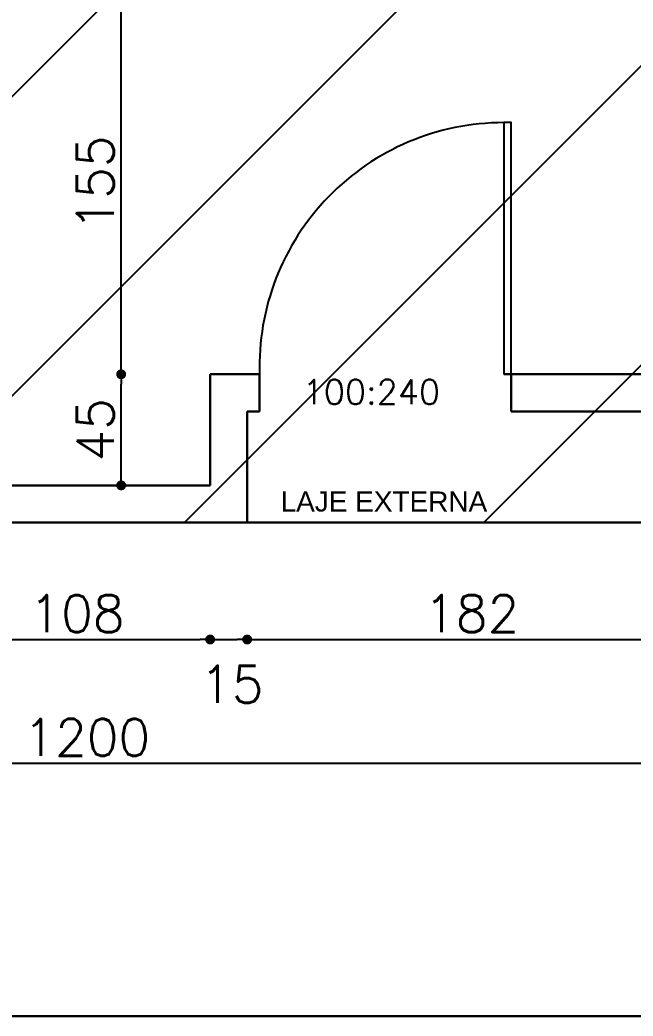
# Model space of a CAD drawing. Header units: millimetres. Extents: x 3314 to 3538, y 1235 to 1314.
# Drawn here: x 3363.787 to 3366.272, y 1278.429 to 1282.465 of the extents above; entities that cross this region are included whole.
import ezdxf

# ---------------------------------------------------------------- set-up
doc = ezdxf.new("R2010")
doc.units = ezdxf.units.MM
for name, color, linetype in [('02', 2, 'Continuous'), ('04', 4, 'Continuous'), ('06', 6, 'Continuous'), ('08', 2, 'Continuous'), ('ESQUADRIAS', 3, 'Continuous'), ('Layer1', 3, 'Continuous'), ('US_dimension', 7, 'Continuous'), ('US_drawings_existing', 7, 'Continuous')]:
    doc.layers.add(name, color=color, linetype=linetype)
doc.layers.add('ALVENARIA', color=7, linetype='Continuous', lineweight=30)
doc.styles.add('ROMANS', font='romans.shx')
doc.styles.add('STYLE1', font='Romans.shx')
doc.dimstyles.new('1-100', dxfattribs={"dimtxt": 0.15, "dimasz": 0.04, "dimexe": 0.05, "dimexo": 0.1, "dimgap": 0.03, "dimtad": 1, "dimdec": 0, "dimlfac": 100, "dimzin": 5, "dimdsep": 46, "dimtxsty": 'ROMANS', "dimblk": 'DOT', "dimcen": 0, "dimse1": 1, "dimse2": 1, "dimclrd": 1, "dimclre": 1, "dimclrt": 2, "dimadec": 0, "dimazin": 0, "dimtfac": 1, "dimtdec": 0, "dimtofl": 0, "dimtmove": 2, "dimatfit": 3, "dimfxl": 0.04, "dimtolj": 1, "dimtzin": 1, "dimarcsym": 0})

# ---------------------------------------------------------------- blocks, each defined once
blk = doc.blocks.new('_Dot')
at = {"color": 0, "linetype": 'ByBlock', "lineweight": -2}
blk.add_line((-0.5, 0), (-1, 0), dxfattribs=at)
at = {"color": 0, "linetype": 'ByBlock', "const_width": 0.5}
blk.add_lwpolyline([(-0.25, 0, 1), (0.25, 0, 1)], format="xyb", close=True, dxfattribs=at)
blk = doc.blocks.new('*D141')
at = {"layer": 'ALVENARIA', "color": 1, "lineweight": -2, "transparency": 16777216}
blk.add_line((3370.0182, 1279.4525), (3358.0982, 1279.4525), dxfattribs=at)
at = {"layer": 'Defpoints', "color": 0, "transparency": 16777216}
for p in [(3358.0582, 1279.4525), (3358.0582, 1279.4525), (3370.0582, 1279.4525)]:
    blk.add_point(p, dxfattribs=at)
at = {"layer": 'ALVENARIA', "color": 1, "lineweight": -2, "transparency": 16777216, "xscale": 0.04, "yscale": 0.04, "zscale": 0.04, "rotation": 180}
blk.add_blockref('_Dot', (3358.0582, 1279.4525), dxfattribs=at)
at = {"layer": 'ALVENARIA', "color": 1, "lineweight": -2, "transparency": 16777216, "xscale": 0.04, "yscale": 0.04, "zscale": 0.04}
blk.add_blockref('_Dot', (3370.0582, 1279.4525), dxfattribs=at)
at = {"layer": 'ALVENARIA', "color": 2, "transparency": 16777216, "insert": (3364.0582, 1279.5575), "char_height": 0.15, "attachment_point": 5, "style": 'ROMANS'}
blk.add_mtext('\\A1;1200', dxfattribs=at)
blk = doc.blocks.new('*D248')
at = {"layer": 'ALVENARIA', "color": 1, "lineweight": -2, "transparency": 16777216}
blk.add_line((3364.5982, 1279.9544), (3364.6682, 1279.9544), dxfattribs=at)
at = {"layer": 'Defpoints', "color": 0, "transparency": 16777216}
for p in [(3364.5582, 1280.5787), (3364.7082, 1280.4287), (3364.7082, 1279.9544)]:
    blk.add_point(p, dxfattribs=at)
at = {"layer": 'ALVENARIA', "color": 1, "lineweight": -2, "transparency": 16777216, "xscale": 0.04, "yscale": 0.04, "zscale": 0.04, "rotation": 180}
blk.add_blockref('_Dot', (3364.5582, 1279.9544), dxfattribs=at)
at = {"layer": 'ALVENARIA', "color": 1, "lineweight": -2, "transparency": 16777216, "xscale": 0.04, "yscale": 0.04, "zscale": 0.04}
blk.add_blockref('_Dot', (3364.7082, 1279.9544), dxfattribs=at)
at = {"layer": 'ALVENARIA', "color": 2, "transparency": 16777216, "insert": (3364.646, 1279.773), "char_height": 0.15, "attachment_point": 5, "style": 'ROMANS'}
blk.add_mtext('\\A1;15', dxfattribs=at)
blk = doc.blocks.new('*D249')
at = {"layer": 'ALVENARIA', "color": 1, "lineweight": -2, "transparency": 16777216}
blk.add_line((3364.7482, 1279.9544), (3366.4882, 1279.9544), dxfattribs=at)
at = {"layer": 'Defpoints', "color": 0, "transparency": 16777216}
for p in [(3364.7082, 1280.4287), (3366.5282, 1280.4287), (3366.5282, 1279.9544)]:
    blk.add_point(p, dxfattribs=at)
at = {"layer": 'ALVENARIA', "color": 1, "lineweight": -2, "transparency": 16777216, "xscale": 0.04, "yscale": 0.04, "zscale": 0.04, "rotation": 180}
blk.add_blockref('_Dot', (3364.7082, 1279.9544), dxfattribs=at)
at = {"layer": 'ALVENARIA', "color": 1, "lineweight": -2, "transparency": 16777216, "xscale": 0.04, "yscale": 0.04, "zscale": 0.04}
blk.add_blockref('_Dot', (3366.5282, 1279.9544), dxfattribs=at)
at = {"layer": 'ALVENARIA', "color": 2, "transparency": 16777216, "insert": (3365.6182, 1280.0594), "char_height": 0.15, "attachment_point": 5, "style": 'ROMANS'}
blk.add_mtext('\\A1;182', dxfattribs=at)
blk = doc.blocks.new('*D247')
at = {"layer": '02', "color": 1, "lineweight": -2, "transparency": 16777216}
blk.add_line((3364.1975, 1280.6187), (3364.1975, 1280.9887), dxfattribs=at)
at = {"layer": 'Defpoints', "color": 0, "transparency": 16777216}
for p in [(3364.1975, 1281.0287), (3364.5582, 1281.0287), (3364.4082, 1280.5787)]:
    blk.add_point(p, dxfattribs=at)
at = {"layer": '02', "color": 1, "lineweight": -2, "transparency": 16777216, "xscale": 0.04, "yscale": 0.04, "zscale": 0.04}
for p, rotation in [((3364.1975, 1281.0287), 90), ((3364.1975, 1280.5787), 270)]:
    blk.add_blockref('_Dot', p, dxfattribs=dict(at, rotation=rotation))
at = {"layer": '02', "color": 2, "transparency": 16777216, "insert": (3364.0925, 1280.8037), "char_height": 0.15, "attachment_point": 5, "rotation": 90, "style": 'ROMANS'}
blk.add_mtext('\\A1;45', dxfattribs=at)
blk = doc.blocks.new('*D251')
at = {"layer": 'ALVENARIA', "color": 1, "lineweight": -2, "transparency": 16777216}
blk.add_line((3363.5182, 1279.9543), (3364.5182, 1279.9543), dxfattribs=at)
at = {"layer": 'Defpoints', "color": 0, "transparency": 16777216}
for p in [(3363.4782, 1280.5787), (3364.5582, 1280.5787), (3364.5582, 1279.9543)]:
    blk.add_point(p, dxfattribs=at)
at = {"layer": 'ALVENARIA', "color": 1, "lineweight": -2, "transparency": 16777216, "xscale": 0.04, "yscale": 0.04, "zscale": 0.04, "rotation": 180}
blk.add_blockref('_Dot', (3363.4782, 1279.9543), dxfattribs=at)
at = {"layer": 'ALVENARIA', "color": 1, "lineweight": -2, "transparency": 16777216, "xscale": 0.04, "yscale": 0.04, "zscale": 0.04}
blk.add_blockref('_Dot', (3364.5582, 1279.9543), dxfattribs=at)
at = {"layer": 'ALVENARIA', "color": 2, "transparency": 16777216, "insert": (3364.0182, 1280.0593), "char_height": 0.15, "attachment_point": 5, "style": 'ROMANS'}
blk.add_mtext('\\A1;108', dxfattribs=at)
blk = doc.blocks.new('*D287')
at = {"layer": 'Defpoints', "color": 0, "transparency": 16777216}
for p in [(3364.1975, 1282.5787), (3364.5582, 1282.5787), (3364.5582, 1281.0287)]:
    blk.add_point(p, dxfattribs=at)
at = {"layer": 'US_dimension', "color": 1, "lineweight": -2, "transparency": 16777216}
blk.add_line((3364.1975, 1281.0687), (3364.1975, 1282.5387), dxfattribs=at)
at = {"layer": 'US_dimension', "color": 1, "lineweight": -2, "transparency": 16777216, "xscale": 0.04, "yscale": 0.04, "zscale": 0.04}
for p, rotation in [((3364.1975, 1282.5787), 90), ((3364.1975, 1281.0287), 270)]:
    blk.add_blockref('_Dot', p, dxfattribs=dict(at, rotation=rotation))
at = {"layer": 'US_dimension', "color": 2, "transparency": 16777216, "insert": (3364.0925, 1281.8037), "char_height": 0.15, "attachment_point": 5, "rotation": 90, "style": 'ROMANS'}
blk.add_mtext('\\A1;155', dxfattribs=at)

msp = doc.modelspace()

# ---------------------------------------------------------------- hatches: boundary and pattern name
at = {"layer": 'US_drawings_existing'}
h = msp.add_hatch(dxfattribs=at)
h.set_pattern_fill('ANSI31', color=9, scale=0.27)
h.set_pattern_definition([(45, (-106.8748, 1.0003), (-0.60616729, 0.60616729), [])])
h.paths.add_polyline_path([(3370.0582, 1300.3787), (3367.1116, 1300.3787), (3358.0582, 1300.3787), (3358.0582, 1295.6287), (3360.9582, 1295.6287), (3360.9582, 1286.8787), (3358.0582, 1286.8787), (3358.0582, 1280.4287), (3366.6782, 1280.4287), (3366.6782, 1282.5787), (3368.5582, 1282.5787), (3368.5582, 1292.9638), (3368.5582, 1295.6287), (3370.0582, 1295.6287)])
h.paths.add_polyline_path([(3361.6568, 1290.6685), (3366.972, 1290.6685), (3366.972, 1292.0011), (3361.6568, 1292.0011)], flags=24)
h.paths.add_polyline_path([(3362.68, 1292.3085), (3366.1862, 1292.3085), (3366.1862, 1294.3235), (3362.68, 1294.3235)], flags=24)
h.paths.add_polyline_path([(3362.4701, 1281.7651), (3364.2483, 1282.6813), (3363.4534, 1284.2242), (3361.6751, 1283.3079)], flags=24)

# ---------------------------------------------------------------- linework, layer by layer
at = {"layer": '08'}
msp.add_arc((3365.7478, 1281.0583), 0.99, 90, 181.7109, dxfattribs=at)
at = {"layer": 'ALVENARIA'}
for p, q in [((3364.7582, 1281.0287), (3364.5582, 1281.0287)), ((3364.5582, 1280.5787), (3364.5582, 1281.0287)), ((3364.7582, 1281.0287), (3364.7582, 1280.8787)), ((3366.6782, 1281.0287), (3365.7478, 1281.0287)), ((3365.7778, 1281.0287), (3365.7778, 1280.8787)), ((3364.7582, 1280.8787), (3364.7082, 1280.8787)), ((3364.7082, 1280.4287), (3364.7082, 1280.8787)), ((3366.5282, 1280.8787), (3365.7778, 1280.8787)), ((3358.2082, 1280.5787), (3364.5582, 1280.5787)), ((3358.0582, 1280.4287), (3364.7082, 1280.4287)), ((3364.7082, 1280.4287), (3366.5282, 1280.4287)), ((3358.0582, 1278.4287), (3370.0582, 1278.4287))]:
    msp.add_line(p, q, dxfattribs=at)
at = {"layer": 'ESQUADRIAS'}
msp.add_line((3365.7478, 1281.0287), (3365.7778, 1281.0287), dxfattribs=at)
at = {"layer": 'Layer1'}
msp.add_lwpolyline([(3365.7778, 1281.0287), (3365.7778, 1282.0483), (3365.7478, 1282.0483), (3365.7478, 1281.0287)], dxfattribs=at)

# ---------------------------------------------------------------- texts
at = {"layer": '04', "insert": (3365.2623, 1280.5129), "char_height": 0.081093, "width": 3.544816, "attachment_point": 5, "style": 'ROMANS'}
msp.add_mtext('{\\fArial|b0|i0|c0|p34;LAJE EXTERNA}', dxfattribs=at)
at = {"layer": '06', "color": 2, "linetype": 'Continuous', "ltscale": 0.25, "style": 'STYLE1'}
msp.add_text('100:240', height=0.1, dxfattribs=at).set_placement((3364.933, 1280.9072))

# ---------------------------------------------------------------- dimensions: what is measured, and where the dimension line sits
at = {"layer": '02'}
dim = msp.add_linear_dim(base=(3364.1975, 1281.0287), p1=(3364.4082, 1280.5787), p2=(3364.5582, 1281.0287), angle=90, dimstyle='1-100', dxfattribs=at)
dim.commit()
dim.dimension.update_dxf_attribs({"geometry": '*D247', "text_midpoint": (3364.0925, 1280.8037)})
at = {"layer": 'ALVENARIA'}
for base, p1, p2, picture, middle in [((3364.5582, 1279.9543), (3363.4782, 1280.5787), (3364.5582, 1280.5787), '*D251', (3364.0182, 1280.0593)), ((3366.5282, 1279.9544), (3364.7082, 1280.4287), (3366.5282, 1280.4287), '*D249', (3365.6182, 1280.0594)), ((3358.0582, 1279.4525), (3370.0582, 1279.4525), (3358.0582, 1279.4525), '*D141', (3364.0582, 1279.5575))]:
    dim = msp.add_linear_dim(base=base, p1=p1, p2=p2, dimstyle='1-100', override={"dimfxlon": 1}, dxfattribs=at)
    dim.commit()
    dim.dimension.update_dxf_attribs({"geometry": picture, "text_midpoint": middle})
dim = msp.add_linear_dim(base=(3364.7082, 1279.9544), p1=(3364.5582, 1280.5787), p2=(3364.7082, 1280.4287), dimstyle='1-100', override={"dimfxlon": 1}, dxfattribs=at)
dim.commit()
dim.dimension.update_dxf_attribs({"geometry": '*D248', "text_midpoint": (3364.646, 1279.773), "dimtype": 160})
at = {"layer": 'US_dimension'}
dim = msp.add_linear_dim(base=(3364.1975, 1282.5787), p1=(3364.5582, 1281.0287), p2=(3364.5582, 1282.5787), angle=90, dimstyle='1-100', override={"dimfxlon": 1}, dxfattribs=at)
dim.commit()
dim.dimension.update_dxf_attribs({"geometry": '*D287', "text_midpoint": (3364.0925, 1281.8037)})

doc.saveas('drawing.dxf')
